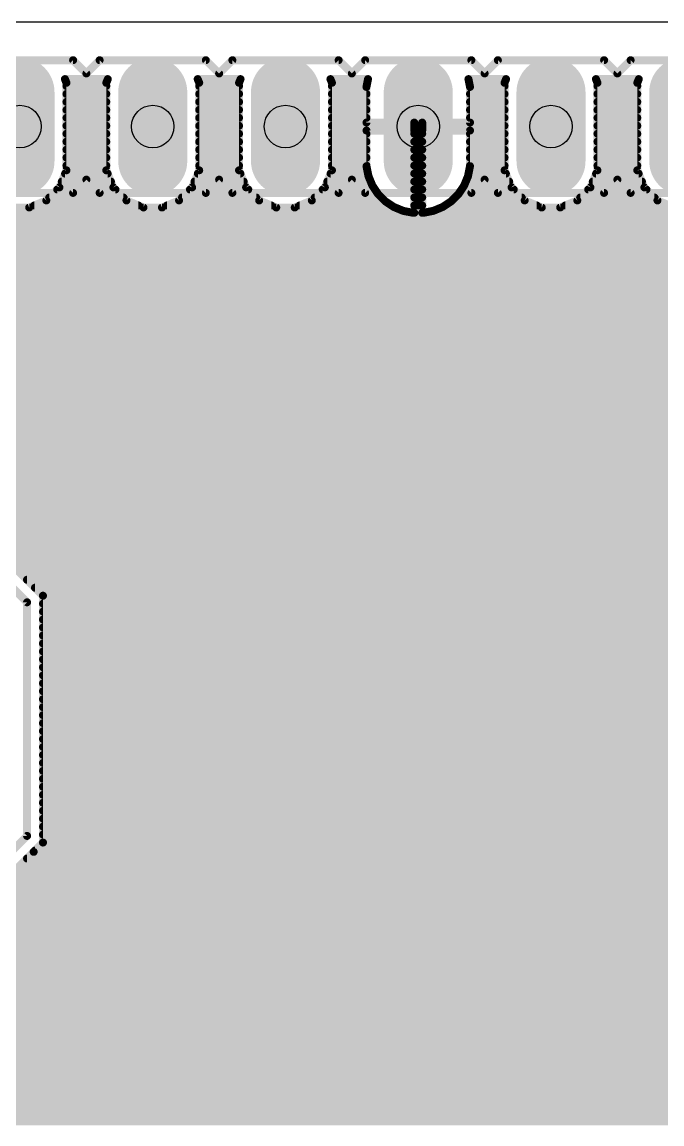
# Model space of a CAD drawing. Extents: x -0.1 to 57, y -0.1 to 41.
# Drawn here: x 14.84 to 27.08, y 19.91 to 41 of the extents above; entities that cross this region are included whole.
import ezdxf

# ---------------------------------------------------------------- set-up
doc = ezdxf.new("R2010")
doc.units = 0
for name, color, linetype in [('16', 175, 'CONTINUOUS'), ('17', 82, 'CONTINUOUS'), ('20', 30, 'CONTINUOUS'), ('21', 253, 'CONTINUOUS'), ('44', 253, 'CONTINUOUS')]:
    doc.layers.add(name, color=color, linetype=linetype)

# ---------------------------------------------------------------- blocks, each defined once
blk = doc.blocks.new('LONGP100')
at = {"const_width": 1}
blk.add_lwpolyline([(-0.5, 0), (0.5, 0)], dxfattribs=at)
at = {"const_width": 0.5}
for points in [[(-0.5, 0.25, 1), (-0.5, -0.25)], [(0.5, -0.25, 1), (0.5, 0.25)]]:
    blk.add_lwpolyline(points, format="xyb", dxfattribs=at)

msp = doc.modelspace()

# ---------------------------------------------------------------- linework, layer by layer
at = {"layer": '16', "const_width": 0.1524}
for points in [[(15.689, 39.8372), (15.6598, 39.9078)], [(15.6598, 39.9078), (16.4802, 39.9078)], [(15.689, 38.1628), (15.689, 39.8372)], [(16.4802, 39.9078), (16.451, 39.8372)], [(16.451, 39.8372), (16.451, 38.1628)], [(18.229, 39.8372), (18.1998, 39.9078)], [(18.1998, 39.9078), (19.0202, 39.9078)], [(18.229, 38.1628), (18.229, 39.8372)], [(19.0202, 39.9078), (18.991, 39.8372)], [(18.991, 39.8372), (18.991, 38.1628)], [(20.769, 39.8372), (20.7398, 39.9078)], [(20.7398, 39.9078), (21.4592, 39.9078)], [(20.769, 38.1628), (20.769, 39.8372)], [(21.4592, 39.9078), (21.4294, 39.758)], [(23.4106, 39.758), (23.3808, 39.9078)], [(23.3808, 39.9078), (24.1002, 39.9078)], [(24.1002, 39.9078), (24.071, 39.8372)], [(24.071, 39.8372), (24.071, 38.1628)], [(25.849, 39.8372), (25.8198, 39.9078)], [(25.8198, 39.9078), (26.6402, 39.9078)], [(25.849, 38.1628), (25.849, 39.8372)], [(26.6402, 39.9078), (26.611, 39.8372)], [(26.611, 39.8372), (26.611, 38.1628)], [(15.689, 39.7764), (16.451, 39.7764)], [(15.689, 39.624), (16.451, 39.624)], [(18.229, 39.7764), (18.991, 39.7764)], [(18.229, 39.624), (18.991, 39.624)], [(20.769, 39.7764), (21.4331, 39.7764)], [(20.769, 39.624), (21.4294, 39.624)], [(21.4294, 39.758), (21.4294, 39.0762)], [(23.4069, 39.7764), (24.071, 39.7764)], [(23.4106, 39.0762), (23.4106, 39.758)], [(23.4106, 39.624), (24.071, 39.624)], [(25.849, 39.7764), (26.611, 39.7764)], [(25.849, 39.624), (26.611, 39.624)], [(15.689, 39.4716), (16.451, 39.4716)], [(18.229, 39.4716), (18.991, 39.4716)], [(20.769, 39.4716), (21.4294, 39.4716)], [(23.4106, 39.4716), (24.071, 39.4716)], [(25.849, 39.4716), (26.611, 39.4716)], [(15.689, 39.3192), (16.451, 39.3192)], [(15.689, 39.1668), (16.451, 39.1668)], [(18.229, 39.3192), (18.991, 39.3192)], [(18.229, 39.1668), (18.991, 39.1668)], [(20.769, 39.3192), (21.4294, 39.3192)], [(20.769, 39.1668), (21.4294, 39.1668)], [(23.4106, 39.3192), (24.071, 39.3192)], [(23.4106, 39.1668), (24.071, 39.1668)], [(25.849, 39.3192), (26.611, 39.3192)], [(25.849, 39.1668), (26.611, 39.1668)], [(15.689, 39.0144), (16.451, 39.0144)], [(18.229, 39.0144), (18.991, 39.0144)], [(20.769, 39.0144), (22.3438, 39.0144)], [(21.4294, 39.0762), (22.3438, 39.0762)], [(22.3438, 39.0762), (22.3438, 38.9238)], [(22.4962, 38.9238), (22.4962, 39.0762)], [(22.4962, 39.0762), (23.4106, 39.0762)], [(22.4962, 39.0144), (24.071, 39.0144)], [(25.849, 39.0144), (26.611, 39.0144)], [(15.689, 38.862), (16.451, 38.862)], [(18.229, 38.862), (18.991, 38.862)], [(20.769, 38.862), (21.4294, 38.862)], [(22.3438, 38.9238), (21.4294, 38.9238)], [(21.4294, 38.9238), (21.4294, 38.242)], [(22.3438, 37.349), (22.3438, 38.9238)], [(22.3438, 38.9238), (22.4962, 38.9238)], [(22.3438, 38.862), (22.4962, 38.862)], [(22.4962, 38.9238), (22.4962, 37.349)], [(23.4106, 38.9238), (22.4962, 38.9238)], [(23.4106, 38.242), (23.4106, 38.9238)], [(23.4106, 38.862), (24.071, 38.862)], [(25.849, 38.862), (26.611, 38.862)], [(15.689, 38.7096), (16.451, 38.7096)], [(15.689, 38.5572), (16.451, 38.5572)], [(18.229, 38.7096), (18.991, 38.7096)], [(18.229, 38.5572), (18.991, 38.5572)], [(20.769, 38.7096), (21.4294, 38.7096)], [(20.769, 38.5572), (21.4294, 38.5572)], [(22.3438, 38.7096), (22.4962, 38.7096)], [(22.3438, 38.5572), (22.4962, 38.5572)], [(23.4106, 38.7096), (24.071, 38.7096)], [(23.4106, 38.5572), (24.071, 38.5572)], [(25.849, 38.7096), (26.611, 38.7096)], [(25.849, 38.5572), (26.611, 38.5572)], [(15.689, 38.4048), (16.451, 38.4048)], [(18.229, 38.4048), (18.991, 38.4048)], [(20.769, 38.4048), (21.4294, 38.4048)], [(22.3438, 38.4048), (22.4962, 38.4048)], [(23.4106, 38.4048), (24.071, 38.4048)], [(25.849, 38.4048), (26.611, 38.4048)], [(15.5537, 37.836), (15.689, 38.1628)], [(15.663, 38.1), (16.477, 38.1)], [(15.689, 38.2524), (16.451, 38.2524)], [(16.451, 38.1628), (16.5863, 37.836)], [(18.0937, 37.836), (18.229, 38.1628)], [(18.203, 38.1), (19.017, 38.1)], [(18.229, 38.2524), (18.991, 38.2524)], [(18.991, 38.1628), (19.1263, 37.836)], [(20.6337, 37.836), (20.769, 38.1628)], [(20.743, 38.1), (21.4577, 38.1)], [(20.769, 38.2524), (21.4294, 38.2524)], [(21.4294, 38.242), (21.4675, 38.0507)], [(22.3438, 38.2524), (22.4962, 38.2524)], [(22.3438, 38.1), (22.4962, 38.1)], [(23.3725, 38.0507), (23.4106, 38.242)], [(23.3823, 38.1), (24.097, 38.1)], [(23.4106, 38.2524), (24.071, 38.2524)], [(24.071, 38.1628), (24.2063, 37.836)], [(25.7137, 37.836), (25.849, 38.1628)], [(25.823, 38.1), (26.637, 38.1)], [(25.849, 38.2524), (26.611, 38.2524)], [(26.611, 38.1628), (26.7463, 37.836)], [(15.5999, 37.9476), (16.5401, 37.9476)], [(18.1399, 37.9476), (19.0801, 37.9476)], [(20.6799, 37.9476), (21.5101, 37.9476)], [(21.4675, 38.0507), (21.5421, 37.8704)], [(22.3438, 37.9476), (22.4962, 37.9476)], [(23.2979, 37.8704), (23.3725, 38.0507)], [(23.3298, 37.9476), (24.1601, 37.9476)], [(25.7599, 37.9476), (26.7001, 37.9476)], [(15.3036, 37.5859), (15.5537, 37.836)], [(15.5128, 37.7952), (16.6272, 37.7952)], [(16.5863, 37.836), (16.8364, 37.5859)], [(17.8436, 37.5859), (18.0937, 37.836)], [(18.0528, 37.7952), (19.1672, 37.7952)], [(19.1263, 37.836), (19.3764, 37.5859)], [(20.3836, 37.5859), (20.6337, 37.836)], [(20.5928, 37.7952), (21.5924, 37.7952)], [(21.5421, 37.8704), (21.6506, 37.7081)], [(21.6506, 37.7081), (21.7885, 37.5702)], [(22.3438, 37.7952), (22.4962, 37.7952)], [(23.0515, 37.5702), (23.1894, 37.7081)], [(23.1894, 37.7081), (23.2979, 37.8704)], [(23.2476, 37.7952), (24.2472, 37.7952)], [(24.2063, 37.836), (24.4564, 37.5859)], [(25.4636, 37.5859), (25.7137, 37.836)], [(25.6728, 37.7952), (26.7872, 37.7952)], [(26.7463, 37.836), (26.9964, 37.5859)], [(14.9768, 37.4506), (15.3036, 37.5859)], [(15.0729, 37.4904), (17.0671, 37.4904)], [(15.3604, 37.6428), (16.7796, 37.6428)], [(16.8364, 37.5859), (17.1632, 37.4506)], [(17.5168, 37.4506), (17.8436, 37.5859)], [(17.6129, 37.4904), (19.6071, 37.4904)], [(17.9004, 37.6428), (19.3196, 37.6428)], [(19.3764, 37.5859), (19.7032, 37.4506)], [(20.0568, 37.4506), (20.3836, 37.5859)], [(20.1529, 37.4904), (21.9079, 37.4904)], [(20.4404, 37.6428), (21.7159, 37.6428)], [(21.7885, 37.5702), (21.9508, 37.4617)], [(21.9508, 37.4617), (22.1311, 37.3871)], [(22.3438, 37.6428), (22.4962, 37.6428)], [(22.3438, 37.4904), (22.4962, 37.4904)], [(22.7089, 37.3871), (22.8892, 37.4617)], [(22.8892, 37.4617), (23.0515, 37.5702)], [(22.9321, 37.4904), (24.6871, 37.4904)], [(23.1241, 37.6428), (24.3996, 37.6428)], [(24.4564, 37.5859), (24.7832, 37.4506)], [(25.1368, 37.4506), (25.4636, 37.5859)], [(25.2329, 37.4904), (27.2271, 37.4904)], [(25.5204, 37.6428), (26.9396, 37.6428)], [(26.9964, 37.5859), (27.3232, 37.4506)], [(10.0248, 37.338), (55.9015, 37.338)], [(14.6232, 37.4506), (14.9768, 37.4506)], [(17.1632, 37.4506), (17.5168, 37.4506)], [(19.7032, 37.4506), (20.0568, 37.4506)], [(22.1311, 37.3871), (22.3224, 37.349)], [(22.3224, 37.349), (22.3438, 37.349)], [(22.4962, 37.349), (22.5176, 37.349)], [(22.5176, 37.349), (22.7089, 37.3871)], [(24.7832, 37.4506), (25.1368, 37.4506)], [(10.0248, 37.1856), (55.9013, 37.1856)], [(10.0248, 37.0332), (55.901, 37.0332)], [(10.0248, 36.8808), (55.9008, 36.8808)], [(10.0248, 36.7284), (55.9005, 36.7284)], [(10.0248, 36.576), (55.9002, 36.576)], [(10.0248, 36.4236), (55.9, 36.4236)], [(10.0248, 36.2712), (55.8997, 36.2712)], [(10.0248, 36.1188), (55.8995, 36.1188)], [(10.0248, 35.9664), (55.8992, 35.9664)], [(10.0248, 35.814), (55.8989, 35.814)], [(10.0248, 35.6616), (55.8987, 35.6616)], [(10.0248, 35.5092), (55.8984, 35.5092)], [(10.0248, 35.3568), (55.8982, 35.3568)], [(15.24, 30.0221), (10.0248, 35.2373)], [(10.0576, 35.2044), (55.8979, 35.2044)], [(14.9352, 29.8958), (9.72, 35.111)], [(10.21, 35.052), (55.8976, 35.052)], [(10.3624, 34.8996), (55.8974, 34.8996)], [(10.5148, 34.7472), (55.8971, 34.7472)], [(10.6672, 34.5948), (55.8969, 34.5948)], [(10.8196, 34.4424), (55.8966, 34.4424)], [(10.972, 34.29), (55.8963, 34.29)], [(11.1244, 34.1376), (55.8961, 34.1376)], [(11.2768, 33.9852), (55.8958, 33.9852)], [(11.4292, 33.8328), (55.8956, 33.8328)], [(11.5816, 33.6804), (55.8953, 33.6804)], [(11.734, 33.528), (55.895, 33.528)], [(11.8864, 33.3756), (55.8948, 33.3756)], [(12.0388, 33.2232), (55.8945, 33.2232)], [(12.1912, 33.0708), (55.8942, 33.0708)], [(12.3436, 32.9184), (37.8073, 32.9184)], [(12.496, 32.766), (37.7752, 32.766)], [(12.6484, 32.6136), (37.7953, 32.6136)], [(12.8008, 32.4612), (37.8152, 32.4612)], [(12.9532, 32.3088), (37.8152, 32.3088)], [(13.1056, 32.1564), (37.8152, 32.1564)], [(13.258, 32.004), (37.8152, 32.004)], [(13.4104, 31.8516), (37.8152, 31.8516)], [(13.5628, 31.6992), (37.8152, 31.6992)], [(13.7152, 31.5468), (37.8152, 31.5468)], [(13.8676, 31.3944), (37.8152, 31.3944)], [(14.02, 31.242), (37.8152, 31.242)], [(14.1724, 31.0896), (37.8152, 31.0896)], [(14.3248, 30.9372), (37.8152, 30.9372)], [(14.4772, 30.7848), (37.8152, 30.7848)], [(14.6296, 30.6324), (37.8152, 30.6324)], [(14.782, 30.48), (37.8152, 30.48)], [(14.9344, 30.3276), (37.8152, 30.3276)], [(15.0868, 30.1752), (37.8152, 30.1752)], [(14.9352, 25.4254), (14.9352, 29.8958)], [(15.2392, 30.0228), (37.8152, 30.0228)], [(15.24, 25.2991), (15.24, 30.0221)], [(15.24, 29.8704), (37.8152, 29.8704)], [(15.24, 29.718), (37.8152, 29.718)], [(15.24, 29.5656), (37.8152, 29.5656)], [(15.24, 29.4132), (37.8152, 29.4132)], [(15.24, 29.2608), (37.8152, 29.2608)], [(15.24, 29.1084), (37.9005, 29.1084)], [(15.24, 28.956), (55.8872, 28.956)], [(15.24, 28.8036), (55.887, 28.8036)], [(15.24, 28.6512), (55.8867, 28.6512)], [(15.24, 28.4988), (55.8864, 28.4988)], [(15.24, 28.3464), (55.8862, 28.3464)], [(15.24, 28.194), (55.8859, 28.194)], [(15.24, 28.0416), (55.8857, 28.0416)], [(15.24, 27.8892), (55.8854, 27.8892)], [(15.24, 27.7368), (55.8851, 27.7368)], [(15.24, 27.5844), (55.8849, 27.5844)], [(15.24, 27.432), (55.8846, 27.432)], [(15.24, 27.2796), (55.8844, 27.2796)], [(15.24, 27.1272), (55.8841, 27.1272)], [(15.24, 26.9748), (55.8838, 26.9748)], [(15.24, 26.8224), (55.8836, 26.8224)], [(15.24, 26.67), (55.8833, 26.67)], [(15.24, 26.5176), (55.8831, 26.5176)], [(15.24, 26.3652), (55.8828, 26.3652)], [(15.24, 26.2128), (55.8825, 26.2128)], [(15.24, 26.0604), (55.8823, 26.0604)], [(15.24, 25.908), (55.882, 25.908)], [(15.24, 25.7556), (55.8818, 25.7556)], [(15.24, 25.6032), (55.8815, 25.6032)], [(15.24, 25.4508), (55.8812, 25.4508)], [(12.2428, 22.733), (14.9352, 25.4254)], [(15.0615, 25.1206), (15.24, 25.2991)], [(15.2393, 25.2984), (55.881, 25.2984)], [(12.3691, 22.4282), (15.0615, 25.1206)], [(15.0869, 25.146), (55.8807, 25.146)], [(14.782, 24.8412), (55.8802, 24.8412)], [(14.9345, 24.9936), (55.8805, 24.9936)], [(14.6296, 24.6888), (55.8799, 24.6888)], [(14.4773, 24.5364), (55.8797, 24.5364)], [(14.1725, 24.2316), (55.8791, 24.2316)], [(14.3249, 24.384), (55.8794, 24.384)], [(14.0201, 24.0792), (55.8789, 24.0792)], [(13.7153, 23.7744), (55.8784, 23.7744)], [(13.8677, 23.9268), (55.8786, 23.9268)], [(13.5629, 23.622), (55.8781, 23.622)], [(13.4105, 23.4696), (55.8778, 23.4696)], [(13.1057, 23.1648), (55.8773, 23.1648)], [(13.2581, 23.3172), (55.8776, 23.3172)], [(12.9533, 23.0124), (55.8771, 23.0124)], [(12.6485, 22.7076), (55.8765, 22.7076)], [(12.8009, 22.86), (55.8768, 22.86)], [(12.4961, 22.5552), (55.8763, 22.5552)], [(11.1462, 22.4028), (55.876, 22.4028)], [(10.9767, 22.098), (55.8755, 22.098)], [(11.0831, 22.2504), (55.8758, 22.2504)], [(10.8243, 21.9456), (35.6302, 21.9456)], [(10.5305, 21.7932), (35.4778, 21.7932)], [(2.8048, 21.6408), (35.3254, 21.6408)], [(2.8048, 21.4884), (35.1912, 21.4884)], [(2.8048, 21.336), (35.1912, 21.336)], [(2.8048, 21.1836), (35.1912, 21.1836)], [(2.8048, 21.0312), (35.1912, 21.0312)], [(2.8048, 20.8788), (35.1912, 20.8788)], [(2.8048, 20.7264), (35.235, 20.7264)], [(2.8048, 20.574), (35.3874, 20.574)], [(2.8048, 20.4216), (35.5398, 20.4216)], [(2.8048, 20.2692), (35.6922, 20.2692)], [(2.8048, 20.1168), (40.3867, 20.1168)], [(2.8048, 19.9644), (40.5391, 19.9644)]]:
    msp.add_lwpolyline(points, dxfattribs=at)
at = {"layer": '16', "const_width": 0.0762}
for points in [[(15.695, 39.9224, 1), (15.6246, 39.8932)], [(15.6598, 39.9459, 1), (15.6598, 39.8697)], [(15.7271, 39.8372, 1), (15.6509, 39.8372)], [(15.6538, 39.8227, 1), (15.7242, 39.8518)], [(16.4891, 39.8372, 1), (16.4129, 39.8372)], [(16.4158, 39.8518, 1), (16.4862, 39.8227)], [(16.5154, 39.8932, 1), (16.445, 39.9224)], [(16.4802, 39.8697, 1), (16.4802, 39.9459)], [(18.235, 39.9224, 1), (18.1646, 39.8932)], [(18.1998, 39.9459, 1), (18.1998, 39.8697)], [(18.2671, 39.8372, 1), (18.1909, 39.8372)], [(18.1938, 39.8227, 1), (18.2642, 39.8518)], [(19.0291, 39.8372, 1), (18.9529, 39.8372)], [(18.9558, 39.8518, 1), (19.0262, 39.8227)], [(19.0554, 39.8932, 1), (18.985, 39.9224)], [(19.0202, 39.8697, 1), (19.0202, 39.9459)], [(20.775, 39.9224, 1), (20.7046, 39.8932)], [(20.7398, 39.9459, 1), (20.7398, 39.8697)], [(20.8071, 39.8372, 1), (20.7309, 39.8372)], [(20.7338, 39.8227, 1), (20.8042, 39.8518)], [(21.4966, 39.9004, 1), (21.4218, 39.9152)], [(21.4592, 39.8697, 1), (21.4592, 39.9459)], [(23.4182, 39.9152, 1), (23.3434, 39.9004)], [(23.3808, 39.9459, 1), (23.3808, 39.8697)], [(24.1091, 39.8372, 1), (24.0329, 39.8372)], [(24.0358, 39.8518, 1), (24.1062, 39.8227)], [(24.1354, 39.8932, 1), (24.065, 39.9224)], [(24.1002, 39.8697, 1), (24.1002, 39.9459)], [(25.855, 39.9224, 1), (25.7846, 39.8932)], [(25.8198, 39.9459, 1), (25.8198, 39.8697)], [(25.8871, 39.8372, 1), (25.8109, 39.8372)], [(25.8138, 39.8227, 1), (25.8842, 39.8518)], [(26.6491, 39.8372, 1), (26.5729, 39.8372)], [(26.5758, 39.8518, 1), (26.6462, 39.8227)], [(26.6754, 39.8932, 1), (26.605, 39.9224)], [(26.6402, 39.8697, 1), (26.6402, 39.9459)], [(15.689, 39.8145, 1), (15.689, 39.7383)], [(15.689, 39.6621, 1), (15.689, 39.5859)], [(16.451, 39.7383, 1), (16.451, 39.8145)], [(16.451, 39.5859, 1), (16.451, 39.6621)], [(18.229, 39.8145, 1), (18.229, 39.7383)], [(18.229, 39.6621, 1), (18.229, 39.5859)], [(18.991, 39.7383, 1), (18.991, 39.8145)], [(18.991, 39.5859, 1), (18.991, 39.6621)], [(20.769, 39.8145, 1), (20.769, 39.7383)], [(20.769, 39.6621, 1), (20.769, 39.5859)], [(21.4675, 39.758, 1), (21.3913, 39.758)], [(21.392, 39.7654, 1), (21.4668, 39.7505)], [(21.4294, 39.5859, 1), (21.4294, 39.6621)], [(21.4331, 39.7383, 1), (21.4331, 39.8145)], [(23.4069, 39.8145, 1), (23.4069, 39.7383)], [(23.4487, 39.758, 1), (23.3725, 39.758)], [(23.4106, 39.6621, 1), (23.4106, 39.5859)], [(23.3732, 39.7505, 1), (23.448, 39.7654)], [(24.071, 39.7383, 1), (24.071, 39.8145)], [(24.071, 39.5859, 1), (24.071, 39.6621)], [(25.849, 39.8145, 1), (25.849, 39.7383)], [(25.849, 39.6621, 1), (25.849, 39.5859)], [(26.611, 39.7383, 1), (26.611, 39.8145)], [(26.611, 39.5859, 1), (26.611, 39.6621)], [(15.689, 39.5097, 1), (15.689, 39.4335)], [(16.451, 39.4335, 1), (16.451, 39.5097)], [(18.229, 39.5097, 1), (18.229, 39.4335)], [(18.991, 39.4335, 1), (18.991, 39.5097)], [(20.769, 39.5097, 1), (20.769, 39.4335)], [(21.4294, 39.4335, 1), (21.4294, 39.5097)], [(23.4106, 39.5097, 1), (23.4106, 39.4335)], [(24.071, 39.4335, 1), (24.071, 39.5097)], [(25.849, 39.5097, 1), (25.849, 39.4335)], [(26.611, 39.4335, 1), (26.611, 39.5097)], [(15.689, 39.3573, 1), (15.689, 39.2811)], [(15.689, 39.2049, 1), (15.689, 39.1287)], [(16.451, 39.2811, 1), (16.451, 39.3573)], [(16.451, 39.1287, 1), (16.451, 39.2049)], [(18.229, 39.3573, 1), (18.229, 39.2811)], [(18.229, 39.2049, 1), (18.229, 39.1287)], [(18.991, 39.2811, 1), (18.991, 39.3573)], [(18.991, 39.1287, 1), (18.991, 39.2049)], [(20.769, 39.3573, 1), (20.769, 39.2811)], [(20.769, 39.2049, 1), (20.769, 39.1287)], [(21.4294, 39.2811, 1), (21.4294, 39.3573)], [(21.4294, 39.1287, 1), (21.4294, 39.2049)], [(23.4106, 39.3573, 1), (23.4106, 39.2811)], [(23.4106, 39.2049, 1), (23.4106, 39.1287)], [(24.071, 39.2811, 1), (24.071, 39.3573)], [(24.071, 39.1287, 1), (24.071, 39.2049)], [(25.849, 39.3573, 1), (25.849, 39.2811)], [(25.849, 39.2049, 1), (25.849, 39.1287)], [(26.611, 39.2811, 1), (26.611, 39.3573)], [(26.611, 39.1287, 1), (26.611, 39.2049)], [(15.689, 39.0525, 1), (15.689, 38.9763)], [(16.451, 38.9763, 1), (16.451, 39.0525)], [(18.229, 39.0525, 1), (18.229, 38.9763)], [(18.991, 38.9763, 1), (18.991, 39.0525)], [(20.769, 39.0525, 1), (20.769, 38.9763)], [(21.4294, 39.1143, 1), (21.4294, 39.0381)], [(21.3913, 39.0762, 1), (21.4675, 39.0762)], [(22.3819, 39.0762, 1), (22.3057, 39.0762)], [(22.3438, 39.0381, 1), (22.3438, 39.1143)], [(22.3438, 38.9763, 1), (22.3438, 39.0525)], [(22.5343, 39.0762, 1), (22.4581, 39.0762)], [(22.4962, 39.1143, 1), (22.4962, 39.0381)], [(22.4962, 39.0525, 1), (22.4962, 38.9763)], [(23.3725, 39.0762, 1), (23.4487, 39.0762)], [(23.4106, 39.0381, 1), (23.4106, 39.1143)], [(24.071, 38.9763, 1), (24.071, 39.0525)], [(25.849, 39.0525, 1), (25.849, 38.9763)], [(26.611, 38.9763, 1), (26.611, 39.0525)], [(15.689, 38.9001, 1), (15.689, 38.8239)], [(16.451, 38.8239, 1), (16.451, 38.9001)], [(18.229, 38.9001, 1), (18.229, 38.8239)], [(18.991, 38.8239, 1), (18.991, 38.9001)], [(20.769, 38.9001, 1), (20.769, 38.8239)], [(21.4294, 38.9619, 1), (21.4294, 38.8857)], [(21.4675, 38.9238, 1), (21.3913, 38.9238)], [(21.4294, 38.8239, 1), (21.4294, 38.9001)], [(22.3819, 38.9238, 1), (22.3057, 38.9238)], [(22.3438, 38.9619, 1), (22.3438, 38.8857)], [(22.3057, 38.9238, 1), (22.3819, 38.9238)], [(22.3438, 38.9001, 1), (22.3438, 38.8239)], [(22.3438, 38.8857, 1), (22.3438, 38.9619)], [(22.5343, 38.9238, 1), (22.4581, 38.9238)], [(22.4962, 38.9619, 1), (22.4962, 38.8857)], [(22.4581, 38.9238, 1), (22.5343, 38.9238)], [(22.4962, 38.8857, 1), (22.4962, 38.9619)], [(22.4962, 38.8239, 1), (22.4962, 38.9001)], [(23.4487, 38.9238, 1), (23.3725, 38.9238)], [(23.4106, 38.9001, 1), (23.4106, 38.8239)], [(23.4106, 38.8857, 1), (23.4106, 38.9619)], [(24.071, 38.8239, 1), (24.071, 38.9001)], [(25.849, 38.9001, 1), (25.849, 38.8239)], [(26.611, 38.8239, 1), (26.611, 38.9001)], [(15.689, 38.7477, 1), (15.689, 38.6715)], [(15.689, 38.5953, 1), (15.689, 38.5191)], [(16.451, 38.6715, 1), (16.451, 38.7477)], [(16.451, 38.5191, 1), (16.451, 38.5953)], [(18.229, 38.7477, 1), (18.229, 38.6715)], [(18.229, 38.5953, 1), (18.229, 38.5191)], [(18.991, 38.6715, 1), (18.991, 38.7477)], [(18.991, 38.5191, 1), (18.991, 38.5953)], [(20.769, 38.7477, 1), (20.769, 38.6715)], [(20.769, 38.5953, 1), (20.769, 38.5191)], [(21.4294, 38.6715, 1), (21.4294, 38.7477)], [(21.4294, 38.5191, 1), (21.4294, 38.5953)], [(22.3438, 38.7477, 1), (22.3438, 38.6715)], [(22.3438, 38.5953, 1), (22.3438, 38.5191)], [(22.4962, 38.6715, 1), (22.4962, 38.7477)], [(22.4962, 38.5191, 1), (22.4962, 38.5953)], [(23.4106, 38.7477, 1), (23.4106, 38.6715)], [(23.4106, 38.5953, 1), (23.4106, 38.5191)], [(24.071, 38.6715, 1), (24.071, 38.7477)], [(24.071, 38.5191, 1), (24.071, 38.5953)], [(25.849, 38.7477, 1), (25.849, 38.6715)], [(25.849, 38.5953, 1), (25.849, 38.5191)], [(26.611, 38.6715, 1), (26.611, 38.7477)], [(26.611, 38.5191, 1), (26.611, 38.5953)], [(15.689, 38.4429, 1), (15.689, 38.3667)], [(16.451, 38.3667, 1), (16.451, 38.4429)], [(18.229, 38.4429, 1), (18.229, 38.3667)], [(18.991, 38.3667, 1), (18.991, 38.4429)], [(20.769, 38.4429, 1), (20.769, 38.3667)], [(21.4294, 38.3667, 1), (21.4294, 38.4429)], [(22.3438, 38.4429, 1), (22.3438, 38.3667)], [(22.4962, 38.3667, 1), (22.4962, 38.4429)], [(23.4106, 38.4429, 1), (23.4106, 38.3667)], [(24.071, 38.3667, 1), (24.071, 38.4429)], [(25.849, 38.4429, 1), (25.849, 38.3667)], [(26.611, 38.3667, 1), (26.611, 38.4429)], [(15.663, 38.1381, 1), (15.663, 38.0619)], [(15.689, 38.2905, 1), (15.689, 38.2143)], [(15.6509, 38.1628, 1), (15.7271, 38.1628)], [(15.7242, 38.1482, 1), (15.6538, 38.1773)], [(16.4862, 38.1773, 1), (16.4158, 38.1482)], [(16.4129, 38.1628, 1), (16.4891, 38.1628)], [(16.451, 38.2143, 1), (16.451, 38.2905)], [(16.477, 38.0619, 1), (16.477, 38.1381)], [(18.203, 38.1381, 1), (18.203, 38.0619)], [(18.229, 38.2905, 1), (18.229, 38.2143)], [(18.1909, 38.1628, 1), (18.2671, 38.1628)], [(18.2642, 38.1482, 1), (18.1938, 38.1773)], [(19.0262, 38.1773, 1), (18.9558, 38.1482)], [(18.9529, 38.1628, 1), (19.0291, 38.1628)], [(18.991, 38.2143, 1), (18.991, 38.2905)], [(19.017, 38.0619, 1), (19.017, 38.1381)], [(20.743, 38.1381, 1), (20.743, 38.0619)], [(20.769, 38.2905, 1), (20.769, 38.2143)], [(20.7309, 38.1628, 1), (20.8071, 38.1628)], [(20.8042, 38.1482, 1), (20.7338, 38.1773)], [(21.4668, 38.2495, 1), (21.392, 38.2346)], [(21.3913, 38.242, 1), (21.4675, 38.242)], [(21.4294, 38.2143, 1), (21.4294, 38.2905)], [(21.4577, 38.0619, 1), (21.4577, 38.1381)], [(22.3438, 38.2905, 1), (22.3438, 38.2143)], [(22.3438, 38.1381, 1), (22.3438, 38.0619)], [(22.4962, 38.2143, 1), (22.4962, 38.2905)], [(22.4962, 38.0619, 1), (22.4962, 38.1381)], [(23.3823, 38.1381, 1), (23.3823, 38.0619)], [(23.4106, 38.2905, 1), (23.4106, 38.2143)], [(23.3725, 38.242, 1), (23.4487, 38.242)], [(23.448, 38.2346, 1), (23.3732, 38.2495)], [(24.1062, 38.1773, 1), (24.0358, 38.1482)], [(24.0329, 38.1628, 1), (24.1091, 38.1628)], [(24.071, 38.2143, 1), (24.071, 38.2905)], [(24.097, 38.0619, 1), (24.097, 38.1381)], [(25.823, 38.1381, 1), (25.823, 38.0619)], [(25.849, 38.2905, 1), (25.849, 38.2143)], [(25.8109, 38.1628, 1), (25.8871, 38.1628)], [(25.8842, 38.1482, 1), (25.8138, 38.1773)], [(26.6462, 38.1773, 1), (26.5758, 38.1482)], [(26.5729, 38.1628, 1), (26.6491, 38.1628)], [(26.611, 38.2143, 1), (26.611, 38.2905)], [(26.637, 38.0619, 1), (26.637, 38.1381)], [(15.5999, 37.9857, 1), (15.5999, 37.9095)], [(16.5401, 37.9095, 1), (16.5401, 37.9857)], [(18.1399, 37.9857, 1), (18.1399, 37.9095)], [(19.0801, 37.9095, 1), (19.0801, 37.9857)], [(20.6799, 37.9857, 1), (20.6799, 37.9095)], [(21.5027, 38.0652, 1), (21.4323, 38.0361)], [(21.4301, 38.0432, 1), (21.5048, 38.0581)], [(21.5101, 37.9095, 1), (21.5101, 37.9857)], [(22.3438, 37.9857, 1), (22.3438, 37.9095)], [(22.4962, 37.9095, 1), (22.4962, 37.9857)], [(23.3298, 37.9857, 1), (23.3298, 37.9095)], [(23.3352, 38.0581, 1), (23.4099, 38.0432)], [(23.4077, 38.0361, 1), (23.3373, 38.0652)], [(24.1601, 37.9095, 1), (24.1601, 37.9857)], [(25.7599, 37.9857, 1), (25.7599, 37.9095)], [(26.7001, 37.9095, 1), (26.7001, 37.9857)], [(15.5128, 37.8333, 1), (15.5128, 37.7571)], [(15.5185, 37.8506, 1), (15.5889, 37.8214)], [(15.5806, 37.8091, 1), (15.5267, 37.863)], [(16.6133, 37.863, 1), (16.5594, 37.8091)], [(16.5511, 37.8214, 1), (16.6215, 37.8506)], [(16.6272, 37.7571, 1), (16.6272, 37.8333)], [(18.0528, 37.8333, 1), (18.0528, 37.7571)], [(18.0585, 37.8506, 1), (18.1289, 37.8214)], [(18.1206, 37.8091, 1), (18.0667, 37.863)], [(19.1533, 37.863, 1), (19.0994, 37.8091)], [(19.0911, 37.8214, 1), (19.1615, 37.8506)], [(19.1672, 37.7571, 1), (19.1672, 37.8333)], [(20.5928, 37.8333, 1), (20.5928, 37.7571)], [(20.5985, 37.8506, 1), (20.6689, 37.8214)], [(20.6606, 37.8091, 1), (20.6067, 37.863)], [(21.5738, 37.8915, 1), (21.5105, 37.8492)], [(21.5069, 37.8558, 1), (21.5773, 37.885)], [(21.5924, 37.7571, 1), (21.5924, 37.8333)], [(21.6775, 37.7351, 1), (21.6236, 37.6812)], [(21.6189, 37.687, 1), (21.6822, 37.7293)], [(22.3438, 37.8333, 1), (22.3438, 37.7571)], [(22.4962, 37.7571, 1), (22.4962, 37.8333)], [(23.1578, 37.7293, 1), (23.2211, 37.687)], [(23.2164, 37.6812, 1), (23.1625, 37.7351)], [(23.2476, 37.8333, 1), (23.2476, 37.7571)], [(23.2627, 37.885, 1), (23.3331, 37.8558)], [(23.3295, 37.8492, 1), (23.2662, 37.8915)], [(24.2333, 37.863, 1), (24.1794, 37.8091)], [(24.1711, 37.8214, 1), (24.2415, 37.8506)], [(24.2472, 37.7571, 1), (24.2472, 37.8333)], [(25.6728, 37.8333, 1), (25.6728, 37.7571)], [(25.6785, 37.8506, 1), (25.7489, 37.8214)], [(25.7406, 37.8091, 1), (25.6867, 37.863)], [(26.7733, 37.863, 1), (26.7194, 37.8091)], [(26.7111, 37.8214, 1), (26.7815, 37.8506)], [(26.7872, 37.7571, 1), (26.7872, 37.8333)], [(15.0729, 37.5285, 1), (15.0729, 37.4523)], [(15.2766, 37.6129, 1), (15.3305, 37.559)], [(15.3182, 37.5507, 1), (15.289, 37.6211)], [(15.3604, 37.6809, 1), (15.3604, 37.6047)], [(16.7796, 37.6047, 1), (16.7796, 37.6809)], [(16.851, 37.6211, 1), (16.8218, 37.5507)], [(16.8095, 37.559, 1), (16.8634, 37.6129)], [(17.0671, 37.4523, 1), (17.0671, 37.5285)], [(17.6129, 37.5285, 1), (17.6129, 37.4523)], [(17.8166, 37.6129, 1), (17.8705, 37.559)], [(17.8582, 37.5507, 1), (17.829, 37.6211)], [(17.9004, 37.6809, 1), (17.9004, 37.6047)], [(19.3196, 37.6047, 1), (19.3196, 37.6809)], [(19.391, 37.6211, 1), (19.3618, 37.5507)], [(19.3495, 37.559, 1), (19.4034, 37.6129)], [(19.6071, 37.4523, 1), (19.6071, 37.5285)], [(20.1529, 37.5285, 1), (20.1529, 37.4523)], [(20.3566, 37.6129, 1), (20.4105, 37.559)], [(20.3982, 37.5507, 1), (20.369, 37.6211)], [(20.4404, 37.6809, 1), (20.4404, 37.6047)], [(21.7159, 37.6047, 1), (21.7159, 37.6809)], [(21.8097, 37.6018, 1), (21.7674, 37.5385)], [(21.7616, 37.5432, 1), (21.8155, 37.5971)], [(21.9079, 37.4523, 1), (21.9079, 37.5285)], [(21.9654, 37.4969, 1), (21.9362, 37.4265)], [(22.3438, 37.6809, 1), (22.3438, 37.6047)], [(22.3438, 37.5285, 1), (22.3438, 37.4523)], [(22.4962, 37.6047, 1), (22.4962, 37.6809)], [(22.4962, 37.4523, 1), (22.4962, 37.5285)], [(22.9038, 37.4265, 1), (22.8746, 37.4969)], [(22.9321, 37.5285, 1), (22.9321, 37.4523)], [(23.0245, 37.5971, 1), (23.0784, 37.5432)], [(23.0726, 37.5385, 1), (23.0303, 37.6018)], [(23.1241, 37.6809, 1), (23.1241, 37.6047)], [(24.3996, 37.6047, 1), (24.3996, 37.6809)], [(24.471, 37.6211, 1), (24.4418, 37.5507)], [(24.4295, 37.559, 1), (24.4834, 37.6129)], [(24.6871, 37.4523, 1), (24.6871, 37.5285)], [(25.2329, 37.5285, 1), (25.2329, 37.4523)], [(25.4366, 37.6129, 1), (25.4905, 37.559)], [(25.4782, 37.5507, 1), (25.449, 37.6211)], [(25.5204, 37.6809, 1), (25.5204, 37.6047)], [(26.9396, 37.6047, 1), (26.9396, 37.6809)], [(27.011, 37.6211, 1), (26.9818, 37.5507)], [(26.9695, 37.559, 1), (27.0234, 37.6129)], [(14.9623, 37.4858, 1), (14.9914, 37.4154)], [(14.9768, 37.4125, 1), (14.9768, 37.4887)], [(17.1632, 37.4887, 1), (17.1632, 37.4125)], [(17.1486, 37.4154, 1), (17.1777, 37.4858)], [(17.5023, 37.4858, 1), (17.5314, 37.4154)], [(17.5168, 37.4125, 1), (17.5168, 37.4887)], [(19.7032, 37.4887, 1), (19.7032, 37.4125)], [(19.6886, 37.4154, 1), (19.7177, 37.4858)], [(20.0423, 37.4858, 1), (20.0714, 37.4154)], [(20.0568, 37.4125, 1), (20.0568, 37.4887)], [(21.9296, 37.4301, 1), (21.9719, 37.4934)], [(22.1385, 37.4244, 1), (22.1236, 37.3497)], [(22.1165, 37.3519, 1), (22.1456, 37.4223)], [(22.3224, 37.3871, 1), (22.3224, 37.3109)], [(22.3057, 37.349, 1), (22.3819, 37.349)], [(22.315, 37.3116, 1), (22.3299, 37.3864)], [(22.3438, 37.3109, 1), (22.3438, 37.3871)], [(22.4962, 37.3871, 1), (22.4962, 37.3109)], [(22.4581, 37.349, 1), (22.5343, 37.349)], [(22.5101, 37.3864, 1), (22.525, 37.3116)], [(22.5176, 37.3109, 1), (22.5176, 37.3871)], [(22.6944, 37.4223, 1), (22.7235, 37.3519)], [(22.7164, 37.3497, 1), (22.7015, 37.4244)], [(22.8681, 37.4934, 1), (22.9104, 37.4301)], [(24.7832, 37.4887, 1), (24.7832, 37.4125)], [(24.7686, 37.4154, 1), (24.7977, 37.4858)], [(25.1223, 37.4858, 1), (25.1514, 37.4154)], [(25.1368, 37.4125, 1), (25.1368, 37.4887)], [(14.9344, 30.3657, 1), (14.9344, 30.2895)], [(15.0868, 30.2133, 1), (15.0868, 30.1371)], [(14.9733, 29.8958, 1), (14.8971, 29.8958)], [(14.9083, 29.8689, 1), (14.9621, 29.9227)], [(15.2392, 30.0609, 1), (15.2392, 29.9847)], [(15.2781, 30.0221, 1), (15.2019, 30.0221)], [(15.24, 29.9085, 1), (15.24, 29.8323)], [(15.2131, 29.9951, 1), (15.2669, 30.049)], [(15.24, 29.7561, 1), (15.24, 29.6799)], [(15.24, 29.6037, 1), (15.24, 29.5275)], [(15.24, 29.4513, 1), (15.24, 29.3751)], [(15.24, 29.2989, 1), (15.24, 29.2227)], [(15.24, 29.1465, 1), (15.24, 29.0703)], [(15.24, 28.9941, 1), (15.24, 28.9179)], [(15.24, 28.8417, 1), (15.24, 28.7655)], [(15.24, 28.6893, 1), (15.24, 28.6131)], [(15.24, 28.5369, 1), (15.24, 28.4607)], [(15.24, 28.3845, 1), (15.24, 28.3083)], [(15.24, 28.2321, 1), (15.24, 28.1559)], [(15.24, 28.0797, 1), (15.24, 28.0035)], [(15.24, 27.9273, 1), (15.24, 27.8511)], [(15.24, 27.7749, 1), (15.24, 27.6987)], [(15.24, 27.6225, 1), (15.24, 27.5463)], [(15.24, 27.4701, 1), (15.24, 27.3939)], [(15.24, 27.3177, 1), (15.24, 27.2415)], [(15.24, 27.1653, 1), (15.24, 27.0891)], [(15.24, 27.0129, 1), (15.24, 26.9367)], [(15.24, 26.8605, 1), (15.24, 26.7843)], [(15.24, 26.7081, 1), (15.24, 26.6319)], [(15.24, 26.5557, 1), (15.24, 26.4795)], [(15.24, 26.4033, 1), (15.24, 26.3271)], [(15.24, 26.2509, 1), (15.24, 26.1747)], [(15.24, 26.0985, 1), (15.24, 26.0223)], [(15.24, 25.9461, 1), (15.24, 25.8699)], [(15.24, 25.7937, 1), (15.24, 25.7175)], [(15.24, 25.6413, 1), (15.24, 25.5651)], [(15.24, 25.4889, 1), (15.24, 25.4127)], [(14.8971, 25.4254, 1), (14.9733, 25.4254)], [(14.9621, 25.3985, 1), (14.9083, 25.4523)], [(15.2393, 25.3365, 1), (15.2393, 25.2603)], [(15.2019, 25.2991, 1), (15.2781, 25.2991)], [(15.2669, 25.2722, 1), (15.2131, 25.3261)], [(15.0345, 25.1475, 1), (15.0884, 25.0937)], [(15.0884, 25.0937, 1), (15.0345, 25.1475)], [(15.0869, 25.1841, 1), (15.0869, 25.1079)], [(14.9345, 25.0317, 1), (14.9345, 24.9555)]]:
    msp.add_lwpolyline(points, format="xyb", dxfattribs=at)
at = {"layer": '20'}
msp.add_line((57, 41), (0, 41), dxfattribs=at)
at = {"layer": '21', "const_width": 0.1524}
for points in [[(15.816, 40.27), (13.784, 40.27)], [(16.07, 40.016), (15.816, 40.27)], [(16.324, 40.27), (16.07, 40.016)], [(18.356, 40.27), (16.324, 40.27)], [(18.61, 40.016), (18.356, 40.27)], [(18.864, 40.27), (18.61, 40.016)], [(20.896, 40.27), (18.864, 40.27)], [(21.15, 40.016), (20.896, 40.27)], [(21.404, 40.27), (21.15, 40.016)], [(23.436, 40.27), (21.404, 40.27)], [(23.69, 40.016), (23.436, 40.27)], [(23.944, 40.27), (23.69, 40.016)], [(25.976, 40.27), (23.944, 40.27)], [(26.23, 40.016), (25.976, 40.27)], [(26.484, 40.27), (26.23, 40.016)], [(28.516, 40.27), (26.484, 40.27)], [(15.816, 37.73), (16.07, 37.984)], [(16.07, 37.984), (16.324, 37.73)], [(18.356, 37.73), (18.61, 37.984)], [(18.61, 37.984), (18.864, 37.73)], [(20.896, 37.73), (21.15, 37.984)], [(21.15, 37.984), (21.404, 37.73)], [(23.436, 37.73), (23.69, 37.984)], [(23.69, 37.984), (23.944, 37.73)], [(25.976, 37.73), (26.23, 37.984)], [(26.23, 37.984), (26.484, 37.73)], [(13.784, 37.73), (15.816, 37.73)], [(16.324, 37.73), (18.356, 37.73)], [(18.864, 37.73), (20.896, 37.73)], [(21.404, 37.73), (23.436, 37.73)], [(23.944, 37.73), (25.976, 37.73)], [(26.484, 37.73), (28.516, 37.73)]]:
    msp.add_lwpolyline(points, dxfattribs=at)
at = {"layer": '21', "const_width": 0.0762}
for points in [[(15.8429, 40.2969, 1), (15.7891, 40.2431)], [(15.816, 40.2319, 1), (15.816, 40.3081)], [(16.324, 40.3081, 1), (16.324, 40.2319)], [(16.3509, 40.2431, 1), (16.2971, 40.2969)], [(18.3829, 40.2969, 1), (18.3291, 40.2431)], [(18.356, 40.2319, 1), (18.356, 40.3081)], [(18.864, 40.3081, 1), (18.864, 40.2319)], [(18.8909, 40.2431, 1), (18.8371, 40.2969)], [(20.9229, 40.2969, 1), (20.8691, 40.2431)], [(20.896, 40.2319, 1), (20.896, 40.3081)], [(21.404, 40.3081, 1), (21.404, 40.2319)], [(21.4309, 40.2431, 1), (21.3771, 40.2969)], [(23.4629, 40.2969, 1), (23.4091, 40.2431)], [(23.436, 40.2319, 1), (23.436, 40.3081)], [(23.944, 40.3081, 1), (23.944, 40.2319)], [(23.9709, 40.2431, 1), (23.9171, 40.2969)], [(26.0029, 40.2969, 1), (25.9491, 40.2431)], [(25.976, 40.2319, 1), (25.976, 40.3081)], [(26.484, 40.3081, 1), (26.484, 40.2319)], [(26.5109, 40.2431, 1), (26.4571, 40.2969)], [(16.0431, 40.0429, 1), (16.0969, 39.9891)], [(16.0431, 39.9891, 1), (16.0969, 40.0429)], [(18.5831, 40.0429, 1), (18.6369, 39.9891)], [(18.5831, 39.9891, 1), (18.6369, 40.0429)], [(21.1231, 40.0429, 1), (21.1769, 39.9891)], [(21.1231, 39.9891, 1), (21.1769, 40.0429)], [(23.6631, 40.0429, 1), (23.7169, 39.9891)], [(23.6631, 39.9891, 1), (23.7169, 40.0429)], [(26.2031, 40.0429, 1), (26.2569, 39.9891)], [(26.2031, 39.9891, 1), (26.2569, 40.0429)], [(16.0969, 38.0109, 1), (16.0431, 37.9571)], [(16.0969, 37.9571, 1), (16.0431, 38.0109)], [(18.6369, 38.0109, 1), (18.5831, 37.9571)], [(18.6369, 37.9571, 1), (18.5831, 38.0109)], [(21.1769, 38.0109, 1), (21.1231, 37.9571)], [(21.1769, 37.9571, 1), (21.1231, 38.0109)], [(23.7169, 38.0109, 1), (23.6631, 37.9571)], [(23.7169, 37.9571, 1), (23.6631, 38.0109)], [(26.2569, 38.0109, 1), (26.2031, 37.9571)], [(26.2569, 37.9571, 1), (26.2031, 38.0109)], [(15.7891, 37.7569, 1), (15.8429, 37.7031)], [(15.816, 37.6919, 1), (15.816, 37.7681)], [(16.324, 37.7681, 1), (16.324, 37.6919)], [(16.2971, 37.7031, 1), (16.3509, 37.7569)], [(18.3291, 37.7569, 1), (18.3829, 37.7031)], [(18.356, 37.6919, 1), (18.356, 37.7681)], [(18.864, 37.7681, 1), (18.864, 37.6919)], [(18.8371, 37.7031, 1), (18.8909, 37.7569)], [(20.8691, 37.7569, 1), (20.9229, 37.7031)], [(20.896, 37.6919, 1), (20.896, 37.7681)], [(21.404, 37.7681, 1), (21.404, 37.6919)], [(21.3771, 37.7031, 1), (21.4309, 37.7569)], [(23.4091, 37.7569, 1), (23.4629, 37.7031)], [(23.436, 37.6919, 1), (23.436, 37.7681)], [(23.944, 37.7681, 1), (23.944, 37.6919)], [(23.9171, 37.7031, 1), (23.9709, 37.7569)], [(25.9491, 37.7569, 1), (26.0029, 37.7031)], [(25.976, 37.6919, 1), (25.976, 37.7681)], [(26.484, 37.7681, 1), (26.484, 37.6919)], [(26.4571, 37.7031, 1), (26.5109, 37.7569)]]:
    msp.add_lwpolyline(points, format="xyb", dxfattribs=at)
at = {"layer": '44'}
for centre in [(14.8, 39), (17.34, 39), (19.88, 39), (22.42, 39), (24.96, 39)]:
    msp.add_circle(centre, 0.4064, dxfattribs=at)

# ---------------------------------------------------------------- block references
at = {"layer": '17', "xscale": 1.3208, "yscale": 1.3208, "rotation": 270}
for p in [(14.8, 39), (14.8, 39), (17.34, 39), (17.34, 39), (19.88, 39), (19.88, 39), (22.42, 39), (22.42, 39), (24.96, 39), (24.96, 39), (27.5, 39), (27.5, 39)]:
    msp.add_blockref('LONGP100', p, dxfattribs=at)

doc.saveas('drawing.dxf')
